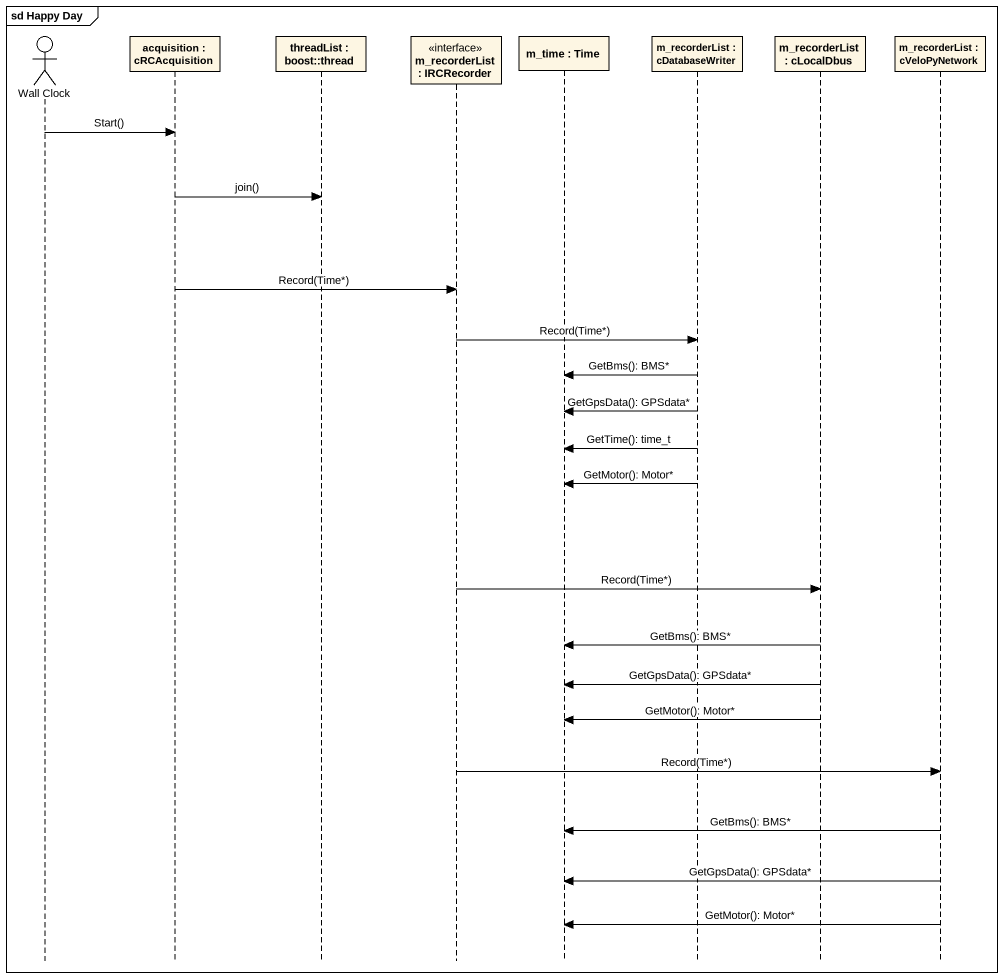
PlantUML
@startuml
mainframe sd Happy Day
hide footbox
actor "Wall Clock" as Wall_Clock
participant "acquisition : cRCAcquisition" as acquisition
participant "threadList : boost::thread" as threadList
participant "m_recorderList : IRCRecorder" as m_recorderList <<interface>>
participant "m_time : Time" as m_time
participant "m_recorderList : cDatabaseWriter" as m_recorderList_2
participant "m_recorderList : cLocalDbus" as m_recorderList_3
participant "m_recorderList : cVeloPyNetwork" as m_recorderList_4

Wall_Clock -> acquisition : Start()
acquisition -> threadList : join()
acquisition -> m_recorderList : Record(Time*)
m_recorderList -> m_recorderList_2 : Record(Time*)
m_recorderList_2 -> m_time : GetBms(): BMS*
m_recorderList_2 -> m_time : GetGpsData(): GPSdata*
m_recorderList_2 -> m_time : GetTime(): time_t
m_recorderList_2 -> m_time : GetMotor(): Motor*
m_recorderList -> m_recorderList_3 : Record(Time*)
m_recorderList_3 -> m_time : GetBms(): BMS*
m_recorderList_3 -> m_time : GetGpsData(): GPSdata*
m_recorderList_3 -> m_time : GetMotor(): Motor*
m_recorderList -> m_recorderList_4 : Record(Time*)
m_recorderList_4 -> m_time : GetBms(): BMS*
m_recorderList_4 -> m_time : GetGpsData(): GPSdata*
m_recorderList_4 -> m_time : GetMotor(): Motor*
@enduml
